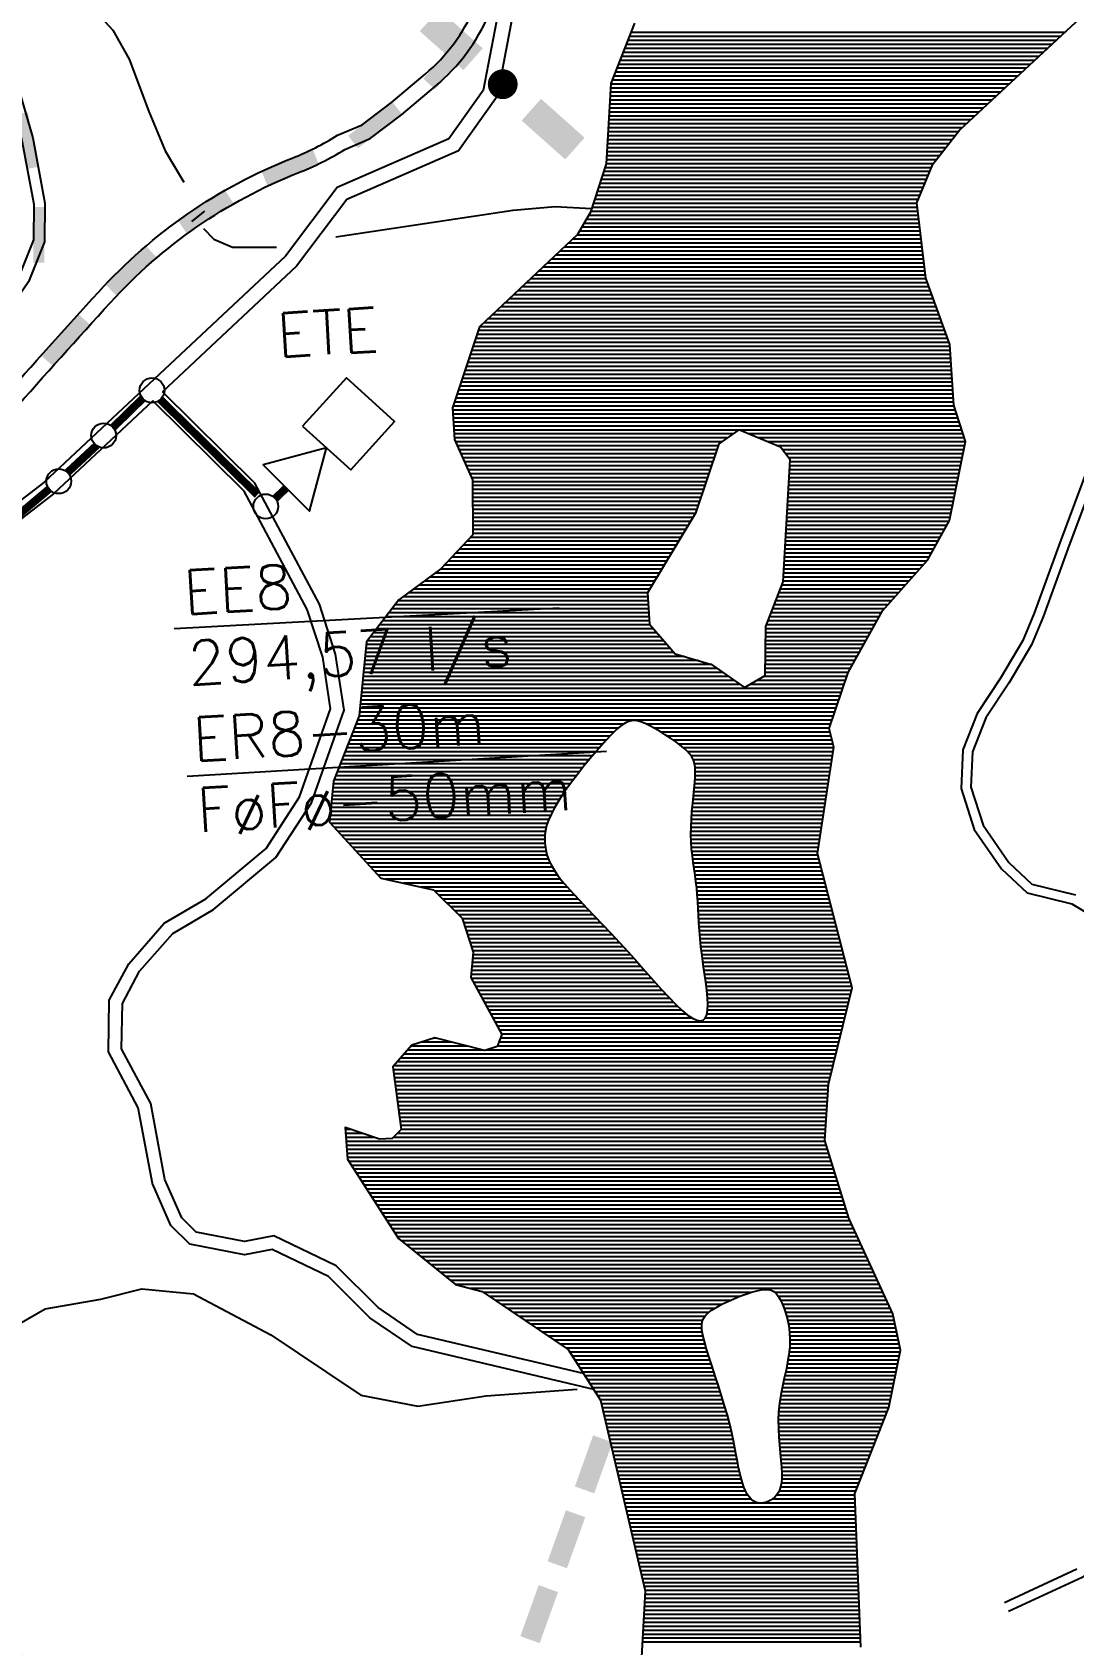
# Model space of a CAD drawing. Extents: x 682046 to 690153, y 7551609 to 7556947.
# Drawn here: x 687731 to 688386, y 7553336 to 7554350 of the extents above; entities that cross this region are included whole.
import ezdxf

# ---------------------------------------------------------------- set-up
doc = ezdxf.new("R2010")
doc.units = 0
doc.header["$LTSCALE"] = 80
doc.header["$MEASUREMENT"] = 0
for name, color, linetype in [('ESTACAO', 5, 'CONTINUOUS'), ('HATCH', 150, 'CONTINUOUS'), ('L-FERREA', 6, 'CONTINUOUS'), ('LIMITE-BACIA', 3, 'CONTINUOUS'), ('LIMITE-PROJETO', 1, 'CONTINUOUS'), ('RIO', 4, 'CONTINUOUS'), ('RUA', 7, 'CONTINUOUS'), ('TEXTO', 5, 'CONTINUOUS'), ('TEXTO2', 5, 'CONTINUOUS')]:
    doc.layers.add(name, color=color, linetype=linetype)
doc.styles.get("Standard").update_dxf_attribs({"font": 'ROMANSBR.SHX'})

# ---------------------------------------------------------------- blocks, each defined once
blk = doc.blocks.new('*X11')
at = {"layer": 'HATCH', "color": 0}
for p, q in [((688380.515783, 7554350), (688107.763579, 7554350)), ((688369.763196, 7554340), (688103.850281, 7554340)), ((688372.451343, 7554342.5), (688104.828606, 7554342.5)), ((688375.139489, 7554345), (688105.80693, 7554345)), ((688377.827636, 7554347.5), (688106.785255, 7554347.5)), ((688359.01061, 7554330), (688099.936983, 7554330)), ((688361.698757, 7554332.5), (688100.915308, 7554332.5)), ((688364.386903, 7554335), (688101.893632, 7554335)), ((688367.07505, 7554337.5), (688102.871957, 7554337.5)), ((688348.258024, 7554320), (688096.023686, 7554320)), ((688350.94617, 7554322.5), (688097.00201, 7554322.5)), ((688353.634317, 7554325), (688097.980334, 7554325)), ((688356.322464, 7554327.5), (688098.958659, 7554327.5)), ((688337.505438, 7554310), (688094.73819, 7554310)), ((688340.193584, 7554312.5), (688094.882154, 7554312.5)), ((688342.881731, 7554315), (688095.026119, 7554315)), ((688345.569877, 7554317.5), (688095.170083, 7554317.5)), ((688326.752851, 7554300), (688094.162333, 7554300)), ((688329.440998, 7554302.5), (688094.306297, 7554302.5)), ((688332.129144, 7554305), (688094.450261, 7554305)), ((688334.817291, 7554307.5), (688094.594226, 7554307.5)), ((688316.000265, 7554290), (688093.586475, 7554290)), ((688318.688412, 7554292.5), (688093.73044, 7554292.5)), ((688321.376558, 7554295), (688093.874404, 7554295)), ((688324.064705, 7554297.5), (688094.018368, 7554297.5)), ((688307.81973, 7554280), (688093.010618, 7554280)), ((688309.759229, 7554282.5), (688093.154582, 7554282.5)), ((688311.698729, 7554285), (688093.298547, 7554285)), ((688313.638228, 7554287.5), (688093.442511, 7554287.5)), ((688300.061732, 7554270), (688092.434761, 7554270)), ((688302.001231, 7554272.5), (688092.578725, 7554272.5)), ((688303.940731, 7554275), (688092.72269, 7554275)), ((688305.88023, 7554277.5), (688092.866654, 7554277.5)), ((688294.85496, 7554260), (688089.898718, 7554260)), ((688295.902569, 7554262.5), (688090.709675, 7554262.5)), ((688296.950178, 7554265), (688091.520632, 7554265)), ((688298.122232, 7554267.5), (688092.290797, 7554267.5)), ((688290.664523, 7554250), (688086.654889, 7554250)), ((688291.712132, 7554252.5), (688087.465847, 7554252.5)), ((688292.759741, 7554255), (688088.276804, 7554255)), ((688293.80735, 7554257.5), (688089.087761, 7554257.5)), ((688287.992155, 7554240), (688083.411061, 7554240)), ((688287.684792, 7554242.5), (688084.222018, 7554242.5)), ((688288.569304, 7554245), (688085.032975, 7554245)), ((688289.616913, 7554247.5), (688085.843932, 7554247.5)), ((688289.221607, 7554230), (688078.422611, 7554230)), ((688288.914244, 7554232.5), (688079.857902, 7554232.5)), ((688288.606881, 7554235), (688081.293192, 7554235)), ((688288.299518, 7554237.5), (688082.600104, 7554237.5)), ((688290.451059, 7554220), (688071.267382, 7554220)), ((688290.143696, 7554222.5), (688073.930167, 7554222.5)), ((688289.836333, 7554225), (688075.552031, 7554225)), ((688289.52897, 7554227.5), (688076.987321, 7554227.5)), ((688291.680511, 7554210), (688060.616242, 7554210)), ((688291.373148, 7554212.5), (688063.279027, 7554212.5)), ((688291.065785, 7554215), (688065.941812, 7554215)), ((688290.758422, 7554217.5), (688068.604597, 7554217.5)), ((688293.217326, 7554197.5), (688047.302316, 7554197.5)), ((688292.909963, 7554200), (688049.965101, 7554200)), ((688292.6026, 7554202.5), (688052.627886, 7554202.5)), ((688292.295237, 7554205), (688055.290672, 7554205)), ((688291.987874, 7554207.5), (688057.953457, 7554207.5)), ((688296.330516, 7554187.5), (688036.651176, 7554187.5)), ((688295.431711, 7554190), (688039.313961, 7554190)), ((688294.532905, 7554192.5), (688041.976746, 7554192.5)), ((688293.6341, 7554195), (688044.639531, 7554195)), ((688299.925737, 7554177.5), (688026.000035, 7554177.5)), ((688299.026932, 7554180), (688028.66282, 7554180)), ((688298.128126, 7554182.5), (688031.325606, 7554182.5)), ((688297.229321, 7554185), (688033.988391, 7554185)), ((688303.520958, 7554167.5), (688015.348895, 7554167.5)), ((688302.622153, 7554170), (688018.01168, 7554170)), ((688301.723348, 7554172.5), (688020.674465, 7554172.5)), ((688300.824542, 7554175), (688023.33725, 7554175)), ((688307.116179, 7554157.5), (688010.142861, 7554157.5)), ((688306.217374, 7554160), (688010.975459, 7554160)), ((688305.318569, 7554162.5), (688011.808058, 7554162.5)), ((688304.419763, 7554165), (688012.68611, 7554165)), ((688308.877508, 7554147.5), (688006.812468, 7554147.5)), ((688308.710177, 7554150), (688007.645066, 7554150)), ((688308.542846, 7554152.5), (688008.477665, 7554152.5)), ((688308.014984, 7554155), (688009.310263, 7554155)), ((688309.546833, 7554137.5), (688003.482075, 7554137.5)), ((688309.379502, 7554140), (688004.314673, 7554140)), ((688309.212171, 7554142.5), (688005.147271, 7554142.5)), ((688309.04484, 7554145), (688005.97987, 7554145)), ((688310.216158, 7554127.5), (688000.151681, 7554127.5)), ((688310.048827, 7554130), (688000.98428, 7554130)), ((688309.881496, 7554132.5), (688001.816878, 7554132.5)), ((688309.714164, 7554135), (688002.649476, 7554135)), ((688310.885483, 7554117.5), (687996.821288, 7554117.5)), ((688310.718152, 7554120), (687997.653887, 7554120)), ((688310.55082, 7554122.5), (687998.486485, 7554122.5)), ((688310.383489, 7554125), (687999.319083, 7554125)), ((688312.026165, 7554112.5), (687995.719191, 7554112.5)), ((688312.83198, 7554110), (687995.886522, 7554110)), ((688311.22035, 7554115), (687995.98869, 7554115)), ((688313.637795, 7554107.5), (687996.053854, 7554107.5)), ((688314.44361, 7554105), (687996.221185, 7554105)), ((688315.249425, 7554102.5), (687996.388516, 7554102.5)), ((688175.654496, 7554100), (687996.555847, 7554100)), ((688172.056529, 7554097.5), (687996.723178, 7554097.5)), ((688316.05524, 7554100), (688176.145377, 7554100)), ((688316.861055, 7554097.5), (688182.111342, 7554097.5)), ((688168.458561, 7554095), (687996.89051, 7554095)), ((688164.860594, 7554092.5), (687997.610352, 7554092.5)), ((688162.671198, 7554090), (687998.713627, 7554090)), ((688161.832239, 7554087.5), (687999.816902, 7554087.5)), ((688317.66687, 7554095), (688188.077307, 7554095)), ((688318.350325, 7554092.5), (688194.043272, 7554092.5)), ((688317.845061, 7554090), (688200.009237, 7554090)), ((688317.339797, 7554087.5), (688203.205542, 7554087.5)), ((688160.993281, 7554085), (688000.920176, 7554085)), ((688160.154322, 7554082.5), (688002.023451, 7554082.5)), ((688159.315364, 7554080), (688003.126726, 7554080)), ((688158.476405, 7554077.5), (688004.230001, 7554077.5)), ((688316.834533, 7554085), (688205.125198, 7554085)), ((688316.32927, 7554082.5), (688207.044854, 7554082.5)), ((688315.318742, 7554077.5), (688207.844651, 7554077.5)), ((688315.824006, 7554080), (688207.988615, 7554080)), ((688157.637447, 7554075), (688005.333276, 7554075)), ((688156.798488, 7554072.5), (688006.43655, 7554072.5)), ((688155.95953, 7554070), (688007.539825, 7554070)), ((688155.120571, 7554067.5), (688008.182601, 7554067.5)), ((688313.297687, 7554067.5), (688207.268794, 7554067.5)), ((688313.802951, 7554070), (688207.412758, 7554070)), ((688314.308215, 7554072.5), (688207.556722, 7554072.5)), ((688314.813478, 7554075), (688207.700687, 7554075)), ((688154.281613, 7554065), (688008.210938, 7554065)), ((688153.442654, 7554062.5), (688008.239275, 7554062.5)), ((688152.603696, 7554060), (688008.267612, 7554060)), ((688151.764737, 7554057.5), (688008.295949, 7554057.5)), ((688311.276632, 7554057.5), (688206.692937, 7554057.5)), ((688311.781896, 7554060), (688206.836901, 7554060)), ((688312.28716, 7554062.5), (688206.980865, 7554062.5)), ((688312.792424, 7554065), (688207.12483, 7554065)), ((688150.925779, 7554055), (688008.324286, 7554055)), ((688150.08682, 7554052.5), (688008.352623, 7554052.5)), ((688149.247862, 7554050), (688008.38096, 7554050)), ((688148.356509, 7554047.5), (688008.409297, 7554047.5)), ((688309.255577, 7554047.5), (688206.117079, 7554047.5)), ((688309.760841, 7554050), (688206.261044, 7554050)), ((688310.266105, 7554052.5), (688206.405008, 7554052.5)), ((688310.771369, 7554055), (688206.548972, 7554055)), ((688146.848947, 7554045), (688008.437634, 7554045)), ((688145.341386, 7554042.5), (688008.465971, 7554042.5)), ((688143.833825, 7554040), (688008.494308, 7554040)), ((688142.326263, 7554037.5), (688008.522645, 7554037.5)), ((688305.247194, 7554037.5), (688205.541222, 7554037.5)), ((688306.64672, 7554040), (688205.685186, 7554040)), ((688308.046246, 7554042.5), (688205.829151, 7554042.5)), ((688308.750314, 7554045), (688205.973115, 7554045)), ((688134.788457, 7554025), (688000.057215, 7554025)), ((688136.296018, 7554027.5), (688002.426425, 7554027.5)), ((688137.80358, 7554030), (688004.795635, 7554030)), ((688139.311141, 7554032.5), (688007.164846, 7554032.5)), ((688140.818702, 7554035), (688008.550982, 7554035)), ((688298.249565, 7554025), (688204.821401, 7554025)), ((688299.649091, 7554027.5), (688204.965365, 7554027.5)), ((688301.048617, 7554030), (688205.109329, 7554030)), ((688302.448143, 7554032.5), (688205.253293, 7554032.5)), ((688303.847668, 7554035), (688205.397258, 7554035)), ((688128.758212, 7554015), (687990.580374, 7554015)), ((688130.265773, 7554017.5), (687992.949584, 7554017.5)), ((688131.773335, 7554020), (687995.318794, 7554020)), ((688133.280896, 7554022.5), (687997.688005, 7554022.5)), ((688291.60893, 7554015), (688204.245543, 7554015)), ((688293.828047, 7554017.5), (688204.389508, 7554017.5)), ((688295.450514, 7554020), (688204.533472, 7554020)), ((688296.85004, 7554022.5), (688204.677436, 7554022.5)), ((688122.727967, 7554005), (687977.961002, 7554005)), ((688124.235528, 7554007.5), (687981.364287, 7554007.5)), ((688125.74309, 7554010), (687984.767571, 7554010)), ((688127.250651, 7554012.5), (687988.170855, 7554012.5)), ((688282.73246, 7554005), (688203.669686, 7554005)), ((688284.951577, 7554007.5), (688203.81365, 7554007.5)), ((688287.170695, 7554010), (688203.957615, 7554010)), ((688289.389812, 7554012.5), (688204.101579, 7554012.5)), ((688118.431385, 7553995), (687964.347866, 7553995)), ((688118.264054, 7553997.5), (687967.75115, 7553997.5)), ((688119.712844, 7554000), (687971.154434, 7554000)), ((688121.220406, 7554002.5), (687974.557718, 7554002.5)), ((688273.85599, 7553995), (688199.978241, 7553995)), ((688276.075108, 7553997.5), (688200.947308, 7553997.5)), ((688278.294225, 7554000), (688201.916374, 7554000)), ((688280.513343, 7554002.5), (688202.885441, 7554002.5)), ((688119.10071, 7553985), (687955.625431, 7553985)), ((688118.933379, 7553987.5), (687957.533832, 7553987.5)), ((688118.766048, 7553990), (687959.442234, 7553990)), ((688118.598716, 7553992.5), (687961.350635, 7553992.5)), ((688265.392148, 7553985), (688196.101975, 7553985)), ((688267.198638, 7553987.5), (688197.071042, 7553987.5)), ((688269.417755, 7553990), (688198.040108, 7553990)), ((688271.636873, 7553992.5), (688199.009175, 7553992.5)), ((688122.050198, 7553975), (687947.991825, 7553975)), ((688119.899924, 7553977.5), (687949.900226, 7553977.5)), ((688119.435372, 7553980), (687951.808628, 7553980)), ((688119.268041, 7553982.5), (687953.717029, 7553982.5)), ((688259.804566, 7553975), (688192.753876, 7553975)), ((688261.201462, 7553977.5), (688193.194775, 7553977.5)), ((688262.598357, 7553980), (688194.163842, 7553980)), ((688263.995252, 7553982.5), (688195.132909, 7553982.5)), ((688130.651292, 7553965), (687941.481764, 7553965)), ((688128.501018, 7553967.5), (687942.26662, 7553967.5)), ((688126.350745, 7553970), (687944.175022, 7553970)), ((688124.200471, 7553972.5), (687946.083423, 7553972.5)), ((688254.216985, 7553965), (688192.590777, 7553965)), ((688255.61388, 7553967.5), (688192.631552, 7553967.5)), ((688257.010776, 7553970), (688192.672327, 7553970)), ((688258.407671, 7553972.5), (688192.713101, 7553972.5)), ((688150.148566, 7553955), (687940.495425, 7553955)), ((688141.517578, 7553957.5), (687940.74201, 7553957.5)), ((688134.951839, 7553960), (687940.988595, 7553960)), ((688132.801566, 7553962.5), (687941.235179, 7553962.5)), ((688248.629404, 7553955), (688192.427678, 7553955)), ((688250.026299, 7553957.5), (688192.468453, 7553957.5)), ((688251.423194, 7553960), (688192.509228, 7553960)), ((688252.82009, 7553962.5), (688192.550002, 7553962.5)), ((688169.465469, 7553945), (687939.509086, 7553945)), ((688165.872532, 7553947.5), (687939.755671, 7553947.5)), ((688162.279596, 7553950), (687940.002256, 7553950)), ((688158.68666, 7553952.5), (687940.248841, 7553952.5)), ((688243.613277, 7553945), (688191.20922, 7553945)), ((688244.452236, 7553947.5), (688192.305354, 7553947.5)), ((688245.835613, 7553950), (688192.346129, 7553950)), ((688247.232508, 7553952.5), (688192.386904, 7553952.5)), ((688240.257443, 7553935), (687938.522748, 7553935)), ((688241.096402, 7553937.5), (687938.769332, 7553937.5)), ((688176.651341, 7553940), (687939.015917, 7553940)), ((688173.058405, 7553942.5), (687939.262502, 7553942.5)), ((688241.93536, 7553940), (688182.684979, 7553940)), ((688242.774319, 7553942.5), (688186.9471, 7553942.5)), ((688236.901609, 7553925), (687937.536409, 7553925)), ((688237.740568, 7553927.5), (687937.782993, 7553927.5)), ((688238.579526, 7553930), (687938.029578, 7553930)), ((688239.418485, 7553932.5), (687938.276163, 7553932.5)), ((688103.346487, 7553915), (687934.983741, 7553915)), ((688234.384734, 7553917.5), (687935.969371, 7553917.5)), ((688235.223692, 7553920), (687936.955001, 7553920)), ((688236.062651, 7553922.5), (687937.289824, 7553922.5)), ((688233.545775, 7553915), (688117.55667, 7553915)), ((688092.379263, 7553905), (687931.041221, 7553905)), ((688094.776366, 7553907.5), (687932.026851, 7553907.5)), ((688097.291991, 7553910), (687933.012481, 7553910)), ((688100.024934, 7553912.5), (687933.998111, 7553912.5)), ((688232.706817, 7553912.5), (688122.445121, 7553912.5)), ((688233.213835, 7553910), (688126.773821, 7553910)), ((688233.804421, 7553907.5), (688130.759801, 7553907.5)), ((688234.395007, 7553905), (688134.480154, 7553905)), ((688083.581376, 7553895), (687927.098701, 7553895)), ((688085.722395, 7553897.5), (687928.084331, 7553897.5)), ((688087.86393, 7553900), (687929.069961, 7553900)), ((688090.113408, 7553902.5), (687930.055591, 7553902.5)), ((688234.985594, 7553902.5), (688137.937556, 7553902.5)), ((688235.375171, 7553900), (688141.098125, 7553900)), ((688234.992636, 7553897.5), (688143.779267, 7553897.5)), ((688234.610101, 7553895), (688145.823441, 7553895)), ((688075.5108, 7553885), (687923.15618, 7553885)), ((688077.476391, 7553887.5), (687924.141811, 7553887.5)), ((688079.47113, 7553890), (687925.127441, 7553890)), ((688081.521417, 7553892.5), (687926.113071, 7553892.5)), ((688234.227567, 7553892.5), (688147.185498, 7553892.5)), ((688233.845032, 7553890), (688147.896488, 7553890)), ((688233.462498, 7553887.5), (688148.225219, 7553887.5)), ((688233.079963, 7553885), (688148.320547, 7553885)), ((688068.045334, 7553875), (687920.419824, 7553875)), ((688069.8255, 7553877.5), (687920.666408, 7553877.5)), ((688071.697737, 7553880), (687921.18492, 7553880)), ((688073.576149, 7553882.5), (687922.17055, 7553882.5)), ((688231.549825, 7553875), (688147.700805, 7553875)), ((688231.932359, 7553877.5), (688147.92255, 7553877.5)), ((688232.314894, 7553880), (688148.10854, 7553880)), ((688232.697428, 7553882.5), (688148.256918, 7553882.5)), ((688061.394973, 7553865), (687919.433485, 7553865)), ((688062.928899, 7553867.5), (687919.68007, 7553867.5)), ((688064.588083, 7553870), (687919.926654, 7553870)), ((688066.265167, 7553872.5), (687920.173239, 7553872.5)), ((688230.019686, 7553865), (688146.732439, 7553865)), ((688230.402221, 7553867.5), (688146.975453, 7553867.5)), ((688230.784756, 7553870), (688147.21896, 7553870)), ((688231.16729, 7553872.5), (688147.46333, 7553872.5)), ((688056.225737, 7553855), (687918.447146, 7553855)), ((688057.322141, 7553857.5), (687918.693731, 7553857.5)), ((688058.570619, 7553860), (687918.940315, 7553860)), ((688059.89339, 7553862.5), (687919.1869, 7553862.5)), ((688228.489548, 7553855), (688145.931027, 7553855)), ((688228.872083, 7553857.5), (688146.107853, 7553857.5)), ((688229.254617, 7553860), (688146.290174, 7553860)), ((688229.637152, 7553862.5), (688146.509946, 7553862.5)), ((688055.326326, 7553852.5), (687919.106814, 7553852.5)), ((688054.594998, 7553850), (687921.396763, 7553850)), ((688054.065457, 7553847.5), (687923.686712, 7553847.5)), ((688053.760249, 7553845), (687925.97666, 7553845)), ((688053.680051, 7553842.5), (687928.266609, 7553842.5)), ((688226.95941, 7553845), (688145.650068, 7553845)), ((688227.341944, 7553847.5), (688145.66321, 7553847.5)), ((688227.724479, 7553850), (688145.698912, 7553850)), ((688226.576875, 7553842.5), (688145.723409, 7553842.5)), ((688228.107014, 7553852.5), (688145.809655, 7553852.5)), ((688053.797457, 7553840), (687930.556558, 7553840)), ((688054.078537, 7553837.5), (687932.846507, 7553837.5)), ((688054.547636, 7553835), (687935.136456, 7553835)), ((688055.230146, 7553832.5), (687937.426404, 7553832.5)), ((688226.194341, 7553840), (688145.83448, 7553840)), ((688225.811806, 7553837.5), (688146.010504, 7553837.5)), ((688225.429271, 7553835), (688146.237136, 7553835)), ((688225.540905, 7553832.5), (688146.49748, 7553832.5)), ((688056.139038, 7553830), (687939.716353, 7553830)), ((688057.272052, 7553827.5), (687942.006302, 7553827.5)), ((688058.614548, 7553825), (687944.296251, 7553825)), ((688060.143907, 7553822.5), (687946.586199, 7553822.5)), ((688226.188107, 7553830), (688146.812963, 7553830)), ((688226.83531, 7553827.5), (688147.143325, 7553827.5)), ((688227.482513, 7553825), (688147.501599, 7553825)), ((688228.129716, 7553822.5), (688147.864492, 7553822.5)), ((688061.834048, 7553820), (687948.876148, 7553820)), ((688063.741462, 7553817.5), (687953.559751, 7553817.5)), ((688065.765929, 7553815), (687964.78062, 7553815)), ((688067.876164, 7553812.5), (687976.00149, 7553812.5)), ((688228.776918, 7553820), (688148.230597, 7553820)), ((688229.424121, 7553817.5), (688148.575951, 7553817.5)), ((688230.071324, 7553815), (688148.90306, 7553815)), ((688230.718526, 7553812.5), (688149.197623, 7553812.5)), ((688070.122854, 7553810), (687984.566438, 7553810)), ((688072.404879, 7553807.5), (687987.107153, 7553807.5)), ((688074.745274, 7553805), (687989.647867, 7553805)), ((688077.117733, 7553802.5), (687992.188582, 7553802.5)), ((688231.365729, 7553810), (688149.442558, 7553810)), ((688232.012932, 7553807.5), (688149.664779, 7553807.5)), ((688232.660134, 7553805), (688149.836, 7553805)), ((688233.307337, 7553802.5), (688149.995378, 7553802.5)), ((688079.511994, 7553800), (687994.729296, 7553800)), ((688081.920941, 7553797.5), (687997.270011, 7553797.5)), ((688084.336097, 7553795), (687999.810726, 7553795)), ((688086.746382, 7553792.5), (688001.99987, 7553792.5)), ((688233.95454, 7553800), (688150.134432, 7553800)), ((688234.601742, 7553797.5), (688150.266455, 7553797.5)), ((688235.248945, 7553795), (688150.394343, 7553795)), ((688235.896148, 7553792.5), (688150.529075, 7553792.5)), ((688089.154608, 7553790), (688002.805685, 7553790)), ((688091.544361, 7553787.5), (688003.6115, 7553787.5)), ((688093.921746, 7553785), (688004.417315, 7553785)), ((688096.278745, 7553782.5), (688005.22313, 7553782.5)), ((688236.54335, 7553790), (688150.665136, 7553790)), ((688237.190553, 7553787.5), (688150.826248, 7553787.5)), ((688237.837756, 7553785), (688150.990062, 7553785)), ((688238.484959, 7553782.5), (688151.192259, 7553782.5)), ((688098.604393, 7553780), (688006.028945, 7553780)), ((688100.924359, 7553777.5), (688006.83476, 7553777.5)), ((688103.187784, 7553775), (688007.640575, 7553775)), ((688105.451208, 7553772.5), (688008.44639, 7553772.5)), ((688239.132161, 7553780), (688151.397009, 7553780)), ((688239.779364, 7553777.5), (688151.6527, 7553777.5)), ((688240.426567, 7553775), (688151.908391, 7553775)), ((688241.073769, 7553772.5), (688152.218698, 7553772.5)), ((688114.32899, 7553762.5), (688007.890575, 7553762.5)), ((688112.124115, 7553765), (688008.137159, 7553765)), ((688109.907031, 7553767.5), (688008.383744, 7553767.5)), ((688107.68532, 7553770), (688008.630329, 7553770)), ((688241.720972, 7553770), (688152.531856, 7553770)), ((688242.368175, 7553767.5), (688152.872509, 7553767.5)), ((688243.015377, 7553765), (688153.221638, 7553765)), ((688243.66258, 7553762.5), (688153.576877, 7553762.5)), ((688118.74509, 7553757.5), (688007.397405, 7553757.5)), ((688120.957323, 7553755), (688007.61657, 7553755)), ((688116.533865, 7553760), (688007.64399, 7553760)), ((688123.187544, 7553752.5), (688008.964396, 7553752.5)), ((688244.309783, 7553760), (688153.937517, 7553760)), ((688244.956985, 7553757.5), (688154.294465, 7553757.5)), ((688245.604188, 7553755), (688154.642843, 7553755)), ((688246.251391, 7553752.5), (688154.986314, 7553752.5)), ((688125.434214, 7553750), (688010.312223, 7553750)), ((688127.702268, 7553747.5), (688011.66005, 7553747.5)), ((688130.018322, 7553745), (688013.007876, 7553745)), ((688132.367846, 7553742.5), (688014.355703, 7553742.5)), ((688246.898594, 7553750), (688155.29585, 7553750)), ((688246.728004, 7553747.5), (688155.601177, 7553747.5)), ((688246.108602, 7553745), (688155.837739, 7553745)), ((688245.489199, 7553742.5), (688156.056264, 7553742.5)), ((688134.80525, 7553740), (688015.70353, 7553740)), ((688137.344163, 7553737.5), (688017.051356, 7553737.5)), ((688139.992849, 7553735), (688018.399183, 7553735)), ((688143.016685, 7553732.5), (688019.74701, 7553732.5)), ((688243.011591, 7553732.5), (688155.633041, 7553732.5)), ((688243.630993, 7553735), (688156.09545, 7553735)), ((688244.869797, 7553740), (688156.169672, 7553740)), ((688244.250395, 7553737.5), (688156.190659, 7553737.5)), ((688146.630299, 7553730), (688021.094837, 7553730)), ((688241.772786, 7553727.5), (688022.442663, 7553727.5)), ((688241.153384, 7553725), (688023.79049, 7553725)), ((688240.533982, 7553722.5), (688025.138317, 7553722.5)), ((688242.392188, 7553730), (688154.533233, 7553730)), ((688005.30488, 7553712.5), (687969.571207, 7553712.5)), ((687995.372629, 7553715), (687976.008044, 7553715)), ((687985.440379, 7553717.5), (687983.764167, 7553717.5)), ((688238.056373, 7553712.5), (688023.905924, 7553712.5)), ((688238.675775, 7553715), (688024.846345, 7553715)), ((688239.295177, 7553717.5), (688025.786766, 7553717.5)), ((688239.91458, 7553720), (688026.486143, 7553720)), ((688235.578764, 7553702.5), (687960.825878, 7553702.5)), ((688236.198167, 7553705), (687963.01221, 7553705)), ((688236.817569, 7553707.5), (687965.198542, 7553707.5)), ((688015.23713, 7553710), (687967.384874, 7553710)), ((688237.436971, 7553710), (688016.72602, 7553710)), ((688234.33996, 7553697.5), (687958.360992, 7553697.5)), ((688234.959362, 7553700), (687958.639546, 7553700)), ((688233.720558, 7553695), (687958.690625, 7553695)), ((688233.101156, 7553692.5), (687959.020258, 7553692.5)), ((688232.481753, 7553690), (687959.349891, 7553690)), ((688232.064111, 7553687.5), (687959.679525, 7553687.5)), ((688231.899578, 7553685), (687960.009158, 7553685)), ((688231.735044, 7553682.5), (687960.338791, 7553682.5)), ((688231.57051, 7553680), (687960.668424, 7553680)), ((688231.405976, 7553677.5), (687960.998057, 7553677.5)), ((688231.241443, 7553675), (687961.32769, 7553675)), ((688231.076909, 7553672.5), (687961.657324, 7553672.5)), ((688230.912375, 7553670), (687961.986957, 7553670)), ((687931.94987, 7553660), (687928.319651, 7553660)), ((688230.747841, 7553667.5), (687962.31659, 7553667.5)), ((688230.583307, 7553665), (687962.646223, 7553665)), ((688230.418774, 7553662.5), (687962.975856, 7553662.5)), ((688230.25424, 7553660), (687963.245069, 7553660)), ((687939.254992, 7553657.5), (687928.486982, 7553657.5)), ((687946.560114, 7553655), (687928.654313, 7553655)), ((688230.014504, 7553652.5), (687928.821644, 7553652.5)), ((688230.787244, 7553650), (687928.988976, 7553650)), ((688229.925172, 7553655), (687958.325193, 7553655)), ((688230.089706, 7553657.5), (687960.785131, 7553657.5)), ((688231.559984, 7553647.5), (687929.156307, 7553647.5)), ((688232.332723, 7553645), (687929.323638, 7553645)), ((688233.105463, 7553642.5), (687929.490969, 7553642.5)), ((688233.878202, 7553640), (687930.409247, 7553640)), ((688234.650942, 7553637.5), (687932.025569, 7553637.5)), ((688235.423682, 7553635), (687933.641892, 7553635)), ((688236.196421, 7553632.5), (687935.258215, 7553632.5)), ((688236.969161, 7553630), (687936.874537, 7553630)), ((688237.7419, 7553627.5), (687938.49086, 7553627.5)), ((688238.51464, 7553625), (687940.107182, 7553625)), ((688239.28738, 7553622.5), (687941.723505, 7553622.5)), ((688240.060119, 7553620), (687943.339828, 7553620)), ((688240.832859, 7553617.5), (687944.95615, 7553617.5)), ((688241.605598, 7553615), (687946.572473, 7553615)), ((688242.378338, 7553612.5), (687948.188795, 7553612.5)), ((688243.151078, 7553610), (687949.805118, 7553610)), ((688243.923817, 7553607.5), (687951.42144, 7553607.5)), ((688244.696557, 7553605), (687953.037763, 7553605)), ((688245.746815, 7553602.5), (687954.654086, 7553602.5)), ((688246.901184, 7553600), (687956.270408, 7553600)), ((688248.055552, 7553597.5), (687957.886731, 7553597.5)), ((688249.209921, 7553595), (687959.503053, 7553595)), ((688250.36429, 7553592.5), (687961.119376, 7553592.5)), ((688251.518659, 7553590), (687963.585577, 7553590)), ((688252.673028, 7553587.5), (687966.667354, 7553587.5)), ((688253.827396, 7553585), (687969.74913, 7553585)), ((688254.981765, 7553582.5), (687972.830907, 7553582.5)), ((688256.136134, 7553580), (687975.912684, 7553580)), ((688257.290503, 7553577.5), (687978.994461, 7553577.5)), ((688258.444871, 7553575), (687982.076238, 7553575)), ((688259.59924, 7553572.5), (687985.158015, 7553572.5)), ((688260.753609, 7553570), (687988.239792, 7553570)), ((688261.907978, 7553567.5), (687991.321569, 7553567.5)), ((688263.062346, 7553565), (687994.403345, 7553565)), ((688264.216715, 7553562.5), (687997.485122, 7553562.5)), ((688265.371084, 7553560), (688006.993478, 7553560)), ((688183.000684, 7553557.5), (688015.210619, 7553557.5)), ((688176.00239, 7553555), (688018.910645, 7553555)), ((688170.127237, 7553552.5), (688022.610672, 7553552.5)), ((688164.935259, 7553550), (688026.310699, 7553550)), ((688266.525453, 7553557.5), (688198.47871, 7553557.5)), ((688267.679822, 7553555), (688200.659765, 7553555)), ((688268.83419, 7553552.5), (688202.103803, 7553552.5)), ((688269.988559, 7553550), (688203.289788, 7553550)), ((688160.51036, 7553547.5), (688030.010725, 7553547.5)), ((688156.859125, 7553545), (688033.710752, 7553545)), ((688154.437539, 7553542.5), (688037.410778, 7553542.5)), ((688153.105209, 7553540), (688041.110805, 7553540)), ((688271.142928, 7553547.5), (688204.303797, 7553547.5)), ((688272.297297, 7553545), (688205.134568, 7553545)), ((688273.043299, 7553542.5), (688205.844896, 7553542.5)), ((688273.572836, 7553540), (688206.462292, 7553540)), ((688152.570808, 7553537.5), (688044.810831, 7553537.5)), ((688152.554098, 7553535), (688048.510858, 7553535)), ((688152.839366, 7553532.5), (688052.210885, 7553532.5)), ((688153.295383, 7553530), (688055.910911, 7553530)), ((688274.102373, 7553537.5), (688206.944823, 7553537.5)), ((688274.631911, 7553535), (688207.316569, 7553535)), ((688275.161448, 7553532.5), (688207.624208, 7553532.5)), ((688275.690986, 7553530), (688207.760141, 7553530)), ((688153.895188, 7553527.5), (688059.610938, 7553527.5)), ((688154.566076, 7553525), (688063.310964, 7553525)), ((688155.276132, 7553522.5), (688067.010991, 7553522.5)), ((688156.034941, 7553520), (688069.386222, 7553520)), ((688277.277514, 7553520), (688207.400881, 7553520)), ((688277.279598, 7553522.5), (688207.659005, 7553522.5)), ((688276.75006, 7553525), (688207.787717, 7553525)), ((688276.220523, 7553527.5), (688207.853236, 7553527.5)), ((688156.807556, 7553517.5), (688071.002545, 7553517.5)), ((688157.603158, 7553515), (688072.618868, 7553515)), ((688158.409694, 7553512.5), (688074.23519, 7553512.5)), ((688159.221754, 7553510), (688075.851513, 7553510)), ((688275.207547, 7553510), (688205.729984, 7553510)), ((688275.725038, 7553512.5), (688206.227197, 7553512.5)), ((688276.24253, 7553515), (688206.675757, 7553515)), ((688276.760022, 7553517.5), (688207.080297, 7553517.5)), ((688160.042334, 7553507.5), (688077.467835, 7553507.5)), ((688160.862914, 7553505), (688079.084158, 7553505)), ((688161.681698, 7553502.5), (688080.70048, 7553502.5)), ((688162.500446, 7553500), (688082.316803, 7553500)), ((688273.137579, 7553500), (688203.595383, 7553500)), ((688273.655071, 7553502.5), (688204.132674, 7553502.5)), ((688274.172563, 7553505), (688204.671703, 7553505)), ((688274.690055, 7553507.5), (688205.212107, 7553507.5)), ((688163.31114, 7553497.5), (688083.933126, 7553497.5)), ((688164.113492, 7553495), (688085.549448, 7553495)), ((688164.915843, 7553492.5), (688087.165771, 7553492.5)), ((688165.687175, 7553490), (688088.782093, 7553490)), ((688166.457889, 7553487.5), (688089.42072, 7553487.5)), ((688270.55012, 7553487.5), (688201.337489, 7553487.5)), ((688271.067612, 7553490), (688201.718992, 7553490)), ((688271.585104, 7553492.5), (688202.119471, 7553492.5)), ((688272.102595, 7553495), (688202.585421, 7553495)), ((688272.620087, 7553497.5), (688203.07557, 7553497.5)), ((688167.20372, 7553485), (688090.005444, 7553485)), ((688167.924823, 7553482.5), (688090.590168, 7553482.5)), ((688168.638691, 7553480), (688091.174891, 7553480)), ((688169.292793, 7553477.5), (688091.759615, 7553477.5)), ((688267.042687, 7553477.5), (688200.579833, 7553477.5)), ((688268.034229, 7553480), (688200.689527, 7553480)), ((688269.025771, 7553482.5), (688200.799285, 7553482.5)), ((688270.017313, 7553485), (688201.068387, 7553485)), ((688169.946895, 7553475), (688092.344338, 7553475)), ((688170.546917, 7553472.5), (688092.929062, 7553472.5)), ((688171.136927, 7553470), (688093.513785, 7553470)), ((688171.688637, 7553467.5), (688094.098509, 7553467.5)), ((688266.051145, 7553475), (688200.58482, 7553475)), ((688265.059603, 7553472.5), (688200.611, 7553472.5)), ((688264.068061, 7553470), (688200.709332, 7553470)), ((688263.076519, 7553467.5), (688200.838483, 7553467.5)), ((688172.225058, 7553465), (688094.683233, 7553465)), ((688172.732413, 7553462.5), (688095.267956, 7553462.5)), ((688173.228289, 7553460), (688095.85268, 7553460)), ((688173.70353, 7553457.5), (688096.437403, 7553457.5)), ((688262.084977, 7553465), (688201.010688, 7553465)), ((688261.093435, 7553462.5), (688201.212053, 7553462.5)), ((688260.101893, 7553460), (688201.436434, 7553460)), ((688259.110351, 7553457.5), (688201.679112, 7553457.5)), ((688174.174594, 7553455), (688097.022127, 7553455)), ((688174.641737, 7553452.5), (688097.606851, 7553452.5)), ((688175.118549, 7553450), (688098.191574, 7553450)), ((688175.606153, 7553447.5), (688098.776298, 7553447.5)), ((688258.118809, 7553455), (688201.926397, 7553455)), ((688257.127267, 7553452.5), (688202.176627, 7553452.5)), ((688256.135725, 7553450), (688202.401078, 7553450)), ((688255.144183, 7553447.5), (688202.609794, 7553447.5)), ((688176.143054, 7553445), (688099.361021, 7553445)), ((688176.730134, 7553442.5), (688099.945745, 7553442.5)), ((688177.385379, 7553440), (688100.530468, 7553440)), ((688178.135975, 7553437.5), (688101.115192, 7553437.5)), ((688251.178015, 7553437.5), (688202.437858, 7553437.5)), ((688252.169557, 7553440), (688202.699868, 7553440)), ((688254.152641, 7553445), (688202.7401, 7553445)), ((688253.161099, 7553442.5), (688202.779319, 7553442.5)), ((688179.022601, 7553435), (688101.699916, 7553435)), ((688180.113275, 7553432.5), (688102.284639, 7553432.5)), ((688181.529832, 7553430), (688102.869363, 7553430)), ((688183.512689, 7553427.5), (688103.454086, 7553427.5)), ((688248.813214, 7553427.5), (688196.713753, 7553427.5)), ((688248.716651, 7553430), (688199.451334, 7553430)), ((688249.194931, 7553432.5), (688200.971806, 7553432.5)), ((688250.186473, 7553435), (688201.904624, 7553435)), ((688248.909776, 7553425), (688104.03881, 7553425)), ((688249.006339, 7553422.5), (688104.623534, 7553422.5)), ((688249.102902, 7553420), (688105.208257, 7553420)), ((688249.199465, 7553417.5), (688105.792981, 7553417.5)), ((688249.296028, 7553415), (688106.377704, 7553415)), ((688249.39259, 7553412.5), (688106.962428, 7553412.5)), ((688249.489153, 7553410), (688107.547151, 7553410)), ((688249.585716, 7553407.5), (688108.131875, 7553407.5)), ((688249.682279, 7553405), (688108.716599, 7553405)), ((688249.778842, 7553402.5), (688109.301322, 7553402.5)), ((688249.875404, 7553400), (688109.886046, 7553400)), ((688249.971967, 7553397.5), (688110.470769, 7553397.5)), ((688250.06853, 7553395), (688111.055493, 7553395)), ((688250.165093, 7553392.5), (688111.640217, 7553392.5)), ((688250.261656, 7553390), (688112.22494, 7553390)), ((688250.358218, 7553387.5), (688112.809664, 7553387.5)), ((688250.454781, 7553385), (688113.394387, 7553385)), ((688250.551344, 7553382.5), (688113.979111, 7553382.5)), ((688250.647907, 7553380), (688114.563835, 7553380)), ((688250.74447, 7553377.5), (688115.148558, 7553377.5)), ((688250.841032, 7553375), (688115.733282, 7553375)), ((688250.937595, 7553372.5), (688116.318005, 7553372.5)), ((688251.130721, 7553367.5), (688116.804845, 7553367.5)), ((688251.034158, 7553370), (688116.902729, 7553370)), ((688251.516972, 7553357.5), (688116.225599, 7553357.5)), ((688251.420409, 7553360), (688116.37041, 7553360)), ((688251.323847, 7553362.5), (688116.515222, 7553362.5)), ((688251.227284, 7553365), (688116.660034, 7553365)), ((688251.903223, 7553347.5), (688115.646352, 7553347.5)), ((688251.806661, 7553350), (688115.791164, 7553350)), ((688251.710098, 7553352.5), (688115.935975, 7553352.5)), ((688251.613535, 7553355), (688116.080787, 7553355)), ((688252.289475, 7553337.5), (688115.067105, 7553337.5)), ((688252.192912, 7553340), (688115.211917, 7553340)), ((688252.096349, 7553342.5), (688115.356729, 7553342.5)), ((688251.999786, 7553345), (688115.50154, 7553345))]:
    blk.add_line(p, q, dxfattribs=at)
blk = doc.blocks.new('C')
at = {"layer": 'LIMITE-BACIA'}
blk.add_solid([(-33.924369, -12.897837), (-34.049212, 12.897837), (34.174054, -12.568263), (34.049212, 13.227411)], dxfattribs=at)
blk = doc.blocks.new('G1')
at = {"layer": 'LIMITE-BACIA', "xscale": 0.5, "yscale": 0.5, "zscale": 0.5}
blk.add_blockref('C', (-0.062421, 0), dxfattribs=at)
blk = doc.blocks.new('R')
at = {"layer": 'LIMITE-PROJETO', "const_width": 18.7}
blk.add_lwpolyline([(-75.231719, 0.286312, 1), (-93.931208, 0.424584, 1)], format="xyb", close=True, dxfattribs=at)
at = {"layer": 'LIMITE-PROJETO'}
blk.add_solid([(36.916794, 17.721334), (36.646701, -18.805257), (-36.376609, 18.263295), (-36.646701, -18.263295)], dxfattribs=at)
blk = doc.blocks.new('R1')
at = {"layer": 'LIMITE-BACIA', "xscale": 0.5, "yscale": 0.5, "zscale": 0.5}
blk.add_blockref('R', (0, 0.270981), dxfattribs=at)
blk = doc.blocks.new('ER')
at = {"layer": 'L-FERREA'}
blk.add_solid([(-17.530155, 4.894154), (-17.49992, -5.105801), (17.469685, 4.999977), (17.49992, -4.999977)], dxfattribs=at)
blk = doc.blocks.new('ER2')
at = {"layer": 'L-FERREA'}
blk.add_solid([(-17.49992, 3.394176), (-17.49992, -3.605824), (17.49992, 3.5), (17.49992, -3.5)], dxfattribs=at)

msp = doc.modelspace()

# ---------------------------------------------------------------- linework, layer by layer
at = {"layer": 'ESTACAO'}
for points in [[(687901.337166, 7554102.499735), (687931.707874, 7554074.908326), (687959.299283, 7554105.279034), (687928.928575, 7554132.870443)], [(687916.500743, 7554088.776298), (687876.649335, 7554078.164645), (687905.765, 7554048.95814)]]:
    msp.add_lwpolyline(points, close=True, dxfattribs=at)
at = {"layer": 'ESTACAO', "const_width": 5.012183}
for points in [[(687782.210182, 7554101.634088), (687800.807287, 7554119.819229)], [(687811.9075, 7554119.143878), (687873.014584, 7554059.218387)], [(687753.58714, 7554073.269634), (687771.782848, 7554090.192054)], [(687884.25676, 7554056.896421), (687891.140801, 7554063.627966)], [(687673.51229, 7554005.298942), (687742.015896, 7554062.858039)]]:
    msp.add_lwpolyline(points, dxfattribs=at)
at = {"layer": 'ESTACAO'}
for centre in [(687806.688973, 7554124.931468), (687776.328496, 7554096.521849), (687748.065259, 7554067.77072), (687878.259217, 7554051.92061)]:
    msp.add_circle(centre, 7.792895, dxfattribs=at)
at = {"layer": 'L-FERREA', "linetype": 'CONTINUOUS'}
for points in [[(688534.768259, 7555075.138423), (688402.319842, 7554978.086533), (688306.35284, 7554894.689487), (688249.32785, 7554853.178516), (688191.468186, 7554799.506796), (688170.442762, 7554782.850818), (688135.211753, 7554754.978148), (688082.142639, 7554706.303294), (687962.064028, 7554626.189798), (687741.484611, 7554433.14108), (687717.600202, 7554411.108595), (687704.044688, 7554384.983232), (687702.066353, 7554360.270544), (687724.894451, 7554282.057352), (687732.318761, 7554242.151265), (687732.124372, 7554219.682521), (687722.895995, 7554196.496076), (687693.897474, 7554154.766146), (687607.861454, 7554053.507445), (687555.667473, 7554005.226118), (687513.023137, 7553972.137066), (687441.847795, 7553926.548438), (687398.067175, 7553872.138945), (687324.217318, 7553738.606669)], [(688538.905671, 7555069.492024), (688406.691887, 7554972.612062), (688310.716585, 7554889.207803), (688253.783617, 7554847.763819), (688196.0287, 7554794.189264), (688174.787665, 7554777.362482), (688139.755142, 7554749.646844), (688086.4765, 7554700.77981), (687966.329711, 7554620.620828), (687746.163587, 7554427.93382), (687723.248438, 7554406.79544), (687710.9095, 7554383.014769), (687709.146791, 7554360.995617), (687731.712268, 7554283.682216), (687739.324348, 7554242.766848), (687739.112773, 7554218.311539), (687729.102736, 7554193.161163), (687699.451925, 7554150.492564), (687612.923587, 7554048.654436), (687560.198265, 7553999.8816), (687517.06472, 7553966.412956), (687446.585305, 7553921.270077), (687403.900051, 7553868.221879), (687335.453422, 7553744.459496)]]:
    msp.add_lwpolyline(points, dxfattribs=at)
at = {"layer": 'L-FERREA'}
for points in [[(687649.976259, 7554048.171842, -0.006159), (687773.187546, 7554186.972194, -0.114376), (687894.816512, 7554271.03346, 0.043718), (687923.455642, 7554285.378717), (687938.890438, 7554291.989207), (687957.331174, 7554306.081574), (687978.508998, 7554323.903671, 0.116283), (688009.600621, 7554365.688737, -0.033078)], [(687657.536011, 7554041.62584, -0.006159), (687780.583768, 7554180.24197, -0.114376), (687898.497707, 7554261.735675, 0.042751), (687928.060865, 7554276.472517), (687943.972564, 7554283.287257), (687963.590037, 7554298.278884), (687984.947848, 7554316.252448, 0.116283), (688018.779078, 7554361.719363, -0.032888)]]:
    msp.add_lwpolyline(points, format="xyb", dxfattribs=at)
at = {"layer": 'RIO', "linetype": 'CONTINUOUS'}
for points in [[(688252.404121, 7553334.531811), (688248.671102, 7553431.179255), (688270.049347, 7553485.08077), (688277.540266, 7553521.269356), (688272.697212, 7553544.133908), (688244.907365, 7553604.317985), (688229.805203, 7553653.177139), (688232.137092, 7553688.608894), (688247.127925, 7553749.114143), (688225.230314, 7553833.699743), (688235.454187, 7553900.516403), (688232.657773, 7553912.353857), (688244.472562, 7553947.56057), (688266.093171, 7553986.254609), (688294.43168, 7554018.180037), (688308.357376, 7554043.055778), (688318.39748, 7554092.73332), (688311.008907, 7554115.655992), (688308.457989, 7554153.767795), (688293.46783, 7554195.462475), (688287.647795, 7554242.800923), (688297.851615, 7554267.151176), (688314.483071, 7554288.588996), (688416.996845, 7554383.92771)], [(688110.095707, 7554355.959494), (688095.191603, 7554317.873705), (688092.281992, 7554267.347104), (688082.433351, 7554236.985937), (688074.334897, 7554222.879987), (688012.619978, 7554164.937911), (687995.62496, 7554113.907848), (687996.959061, 7554093.975813), (688008.170462, 7554068.570989), (688008.562601, 7554033.974917), (687988.303517, 7554012.597451), (687961.869012, 7553993.179072), (687941.648479, 7553966.690237), (687937.07268, 7553920.298486), (687920.822264, 7553879.08014), (687918.288661, 7553853.3932), (687950.552348, 7553818.170047), (687983.78904, 7553810.764941), (688001.836575, 7553793.006615), (688008.776039, 7553771.477281), (688007.222851, 7553755.730284), (688026.628123, 7553719.73665), (688023.826418, 7553712.288643), (688016.073161, 7553709.789567), (687984.499164, 7553717.736909), (687970.089071, 7553713.092161), (687958.111041, 7553699.395672), (687963.29835, 7553660.054149), (687957.7363, 7553654.401516), (687949.851099, 7553653.87374), (687928.234548, 7553661.271478), (687929.57158, 7553641.295637), (687961.798325, 7553591.449855), (687997.525524, 7553562.467225), (688014.346407, 7553558.083923), (688068.358583, 7553521.589471), (688088.86655, 7553489.869369), (688116.940342, 7553369.839184), (688112.77756, 7553297.973758)]]:
    msp.add_lwpolyline(points, dxfattribs=at)
at = {"layer": 'RIO'}
for points in [[(687722.284201, 7554374.027106), (687741.989996, 7554373.297741), (687758.046572, 7554371.109674), (687771.913604, 7554362.357362), (687782.131435, 7554351.416982), (687792.349247, 7554333.18302), (687804.756602, 7554300.361867), (687814.974414, 7554275.563675), (687826.651941, 7554255.870983)], [(687922.261545, 7554221.591128), (688033.927725, 7554238.366373), (688060.202113, 7554240.554454), (688083.198561, 7554239.344911)], [(687839.059296, 7554226.696642), (687845.627888, 7554220.132411), (687857.305415, 7554215.026897), (687867.523227, 7554215.026897), (687885.039498, 7554215.026897)], [(687750.393653, 7553203.312674), (687752.780058, 7553225.82662), (687745.41883, 7553255.741994), (687745.433316, 7553277.058754), (687735.937669, 7553299.527789), (687728.244232, 7553323.025507), (687708.803564, 7553354.820142), (687695.547851, 7553384.974645), (687685.93024, 7553408.274974), (687676.237205, 7553432.668184), (687676.956221, 7553462.495276), (687689.576574, 7553506.126964), (687712.175631, 7553531.521514), (687739.516897, 7553547.166803), (687774.617426, 7553553.335643), (687800.329786, 7553559.825464), (687832.70853, 7553556.763413), (687881.523745, 7553530.807037), (687916.474967, 7553507.317288), (687937.940946, 7553492.973408), (687973.946564, 7553486.027697), (688016.912292, 7553492.416381), (688074.069239, 7553496.608562)]]:
    msp.add_lwpolyline(points, dxfattribs=at)
at = {"layer": 'RIO', "linetype": 'CONTINUOUS'}
for points in [[(688203.637438, 7554004.440005), (688208.056697, 7554081.182261), (688201.891556, 7554089.211226), (688175.839166, 7554100.128316), (688163.099516, 7554091.276338), (688148.474648, 7554047.695912), (688118.258183, 7553997.587723), (688119.577623, 7553977.874722), (688135.63708, 7553959.20331), (688158.620411, 7553952.546097), (688179.411153, 7553938.079696), (688192.274773, 7553945.625014), (688192.777075, 7553976.422416)], [(688151.921081, 7553774.875924), (688151.384802, 7553780.119358), (688150.978861, 7553785.138495), (688150.667544, 7553789.955752), (688150.415136, 7553794.593547), (688150.185921, 7553799.074298), (688149.944183, 7553803.420422), (688149.654209, 7553807.654337), (688149.280282, 7553811.798462), (688148.799683, 7553815.877377), (688148.241679, 7553819.924322), (688147.648534, 7553823.9747), (688147.06251, 7553828.063916), (688146.525871, 7553832.227371), (688146.08088, 7553836.500469), (688145.769801, 7553840.918615), (688145.634895, 7553845.51721), (688145.703341, 7553850.310166), (688145.94197, 7553855.225416), (688146.302528, 7553860.169404), (688146.736762, 7553865.04857), (688147.196415, 7553869.769358), (688147.633236, 7553874.238207), (688147.998968, 7553878.361561), (688148.245359, 7553882.045862), (688148.32634, 7553885.22761), (688148.204591, 7553887.963547), (688147.844976, 7553890.340473), (688147.212363, 7553892.44519), (688146.271616, 7553894.364499), (688144.987601, 7553896.185199), (688143.325184, 7553897.994093), (688141.249231, 7553899.87798), (688138.746705, 7553901.898808), (688135.892967, 7553904.019114), (688132.785475, 7553906.17658), (688129.521688, 7553908.308888), (688126.199063, 7553910.353721), (688122.915061, 7553912.248763), (688119.767138, 7553913.931694), (688116.852754, 7553915.340198), (688114.234877, 7553916.410993), (688111.838513, 7553917.076931), (688109.554179, 7553917.269903), (688107.27239, 7553916.921796), (688104.883663, 7553915.964499), (688102.278513, 7553914.329901), (688099.347457, 7553911.949891), (688095.981012, 7553908.756356), (688092.113347, 7553904.722669), (688087.853251, 7553899.988131), (688083.353165, 7553894.733526), (688078.765534, 7553889.139639), (688074.242799, 7553883.387252), (688069.937403, 7553877.657152), (688066.001788, 7553872.130121), (688062.588398, 7553866.986945), (688059.81338, 7553862.36679), (688057.647711, 7553858.242357), (688056.026072, 7553854.544728), (688054.883147, 7553851.204989), (688054.153617, 7553848.154221), (688053.772164, 7553845.323508), (688053.673471, 7553842.643934), (688053.79222, 7553840.046582), (688054.082194, 7553837.467482), (688054.573583, 7553834.862446), (688055.315678, 7553832.192236), (688056.357772, 7553829.41761), (688057.749154, 7553826.499329), (688059.539116, 7553823.398151), (688061.776949, 7553820.074838), (688064.511944, 7553816.490148), (688067.774864, 7553812.61272), (688071.522353, 7553808.44271), (688075.692525, 7553803.98815), (688080.223497, 7553799.257075), (688085.053382, 7553794.257517), (688090.120296, 7553788.997512), (688095.362354, 7553783.485092), (688100.717672, 7553777.728291), (688106.124054, 7553771.756828), (688111.518067, 7553765.687168), (688116.83597, 7553759.657458), (688122.014019, 7553753.805849), (688126.98847, 7553748.270489), (688131.695583, 7553743.189528), (688136.071614, 7553738.701114), (688140.052819, 7553734.943397), (688143.587286, 7553732.029599), (688146.670415, 7553729.973243), (688149.309436, 7553728.762923), (688151.511578, 7553728.387234), (688153.28407, 7553728.834772), (688154.634143, 7553730.09413), (688155.569026, 7553732.153905), (688156.095948, 7553735.002691), (688156.232742, 7553738.609645), (688156.039654, 7553742.866164), (688155.587531, 7553747.64421), (688154.947221, 7553752.815742), (688154.189573, 7553758.25272), (688153.385435, 7553763.827102), (688152.605655, 7553769.410851)], [(688200.799178, 7553482.499007), (688200.562723, 7553477.11006), (688200.618835, 7553471.75176), (688200.890631, 7553466.490542), (688201.301229, 7553461.392843), (688201.773747, 7553456.525099), (688202.231302, 7553451.953745), (688202.597013, 7553447.745219), (688202.793997, 7553443.965956), (688202.760934, 7553440.663944), (688202.498755, 7553437.813377), (688202.023949, 7553435.370001), (688201.353009, 7553433.289562), (688200.502427, 7553431.527804), (688199.488694, 7553430.040475), (688198.328301, 7553428.783319), (688197.037741, 7553427.712083), (688195.635205, 7553426.79398), (688194.145691, 7553426.042102), (688192.595895, 7553425.481007), (688191.012515, 7553425.135255), (688189.422248, 7553425.029405), (688187.851791, 7553425.188017), (688186.327842, 7553425.635649), (688184.877098, 7553426.396861), (688183.520922, 7553427.49071), (688182.259339, 7553428.914249), (688181.087037, 7553430.659028), (688179.998709, 7553432.716596), (688178.989042, 7553435.078506), (688178.052727, 7553437.736306), (688177.184455, 7553440.681547), (688176.378915, 7553443.90578), (688175.624962, 7553447.403563), (688174.888109, 7553451.181493), (688174.128034, 7553455.249172), (688173.304415, 7553459.616205), (688172.376931, 7553464.292195), (688171.305258, 7553469.286746), (688170.049076, 7553474.609463), (688168.568061, 7553480.26995), (688166.842051, 7553486.253875), (688164.931513, 7553492.451175), (688162.917074, 7553498.727848), (688160.879359, 7553504.949897), (688158.898996, 7553510.983322), (688157.056609, 7553516.694123), (688155.432826, 7553521.948301), (688154.108273, 7553526.611857), (688153.15387, 7553530.589827), (688152.601716, 7553533.943392), (688152.474205, 7553536.772766), (688152.793729, 7553539.178167), (688153.582683, 7553541.259809), (688154.863459, 7553543.117909), (688156.658451, 7553544.852682), (688158.990052, 7553546.564345), (688161.855932, 7553548.328117), (688165.154869, 7553550.119234), (688168.760915, 7553551.887938), (688172.548125, 7553553.584468), (688176.390553, 7553555.159066), (688180.162252, 7553556.561971), (688183.737276, 7553557.743425), (688186.989679, 7553558.653667), (688189.823882, 7553559.24852), (688192.265776, 7553559.506134), (688194.371619, 7553559.41024), (688196.197669, 7553558.94457), (688197.800183, 7553558.092857), (688199.235421, 7553556.83883), (688200.559639, 7553555.166223), (688201.829096, 7553553.058766), (688203.082431, 7553550.509426), (688204.287811, 7553547.548105), (688205.395783, 7553544.21394), (688206.356895, 7553540.546067), (688207.121694, 7553536.583623), (688207.640729, 7553532.365746), (688207.864547, 7553527.931571), (688207.743695, 7553523.320235), (688207.25287, 7553518.566483), (688206.463371, 7553513.687486), (688205.470642, 7553508.696023), (688204.37013, 7553503.604875), (688203.257281, 7553498.42682), (688202.227542, 7553493.174637), (688201.376359, 7553487.861107)]]:
    msp.add_lwpolyline(points, close=True, dxfattribs=at)
at = {"layer": 'RUA', "linetype": 'CONTINUOUS'}
for points in [[(688765.386705, 7554860.794238), (688533.182041, 7554724.661503), (688503.73147, 7554703.918779), (688364.632012, 7554633.237317), (688288.810405, 7554595.368119), (688211.010322, 7554532.383127), (688156.785463, 7554499.679123), (688088.308562, 7554449.18752), (688046.697272, 7554404.726546), (688024.389344, 7554362.597194), (688015.029898, 7554313.494321), (687993.433801, 7554283.173147), (687923.183454, 7554252.516454), (687890.614343, 7554209.273563), (687738.731943, 7554066.903951), (687691.36544, 7554030.616721)], [(688771.011611, 7554853.264373), (688538.2422, 7554716.800548), (688508.561308, 7554695.895604), (688368.834558, 7554624.895392), (688293.895704, 7554587.467086), (688216.386527, 7554524.717605), (688161.980313, 7554491.904222), (688094.542258, 7554442.178614), (688054.368806, 7554399.253947), (688033.301721, 7554359.467973), (688023.822948, 7554309.739068), (687999.541013, 7554275.646946), (687929.168383, 7554244.936889), (687897.590507, 7554203.010087), (687813.327664, 7554124.024844)], [(687807.288954, 7554118.364354), (687744.781096, 7554059.771525), (687697.400063, 7554023.473164), (687642.934961, 7553972.817939), (687625.031464, 7553965.48825), (687601.711581, 7553947.239288), (687466.815445, 7553795.110183), (687436.013041, 7553766.625011), (687373.547406, 7553729.98501), (687342.119494, 7553698.575516), (687329.846163, 7553691.37644), (687314.203303, 7553666.936766), (687283.096818, 7553652.012572), (687284.280775, 7553649.994105), (687366.427243, 7553612.221578), (687432.862074, 7553566.306405), (687482.87813, 7553509.038336)], [(688084.565473, 7553496.521935), (687970.267244, 7553523.454802), (687943.648831, 7553541.631713), (687917.740374, 7553567.526461), (687882.198301, 7553584.50088), (687864.830357, 7553581.139282), (687830.406153, 7553587.894403), (687818.548064, 7553599.746217), (687806.909643, 7553626.11866), (687798.07264, 7553673.618057), (687779.304678, 7553708.830932), (687779.836929, 7553741.464594), (687792.058727, 7553764.280955), (687814.411496, 7553789.840622), (687840.583983, 7553805.192422), (687878.412505, 7553836.773332), (687899.557981, 7553869.283977), (687918.995193, 7553924.573306), (687914.077551, 7553957.117052), (687904.383409, 7553987.192635), (687864.750922, 7554061.552001), (687807.288954, 7554118.364354)], [(688078.084236, 7553506.5466), (687973.661294, 7553531.152487), (687948.950099, 7553548.027015), (687922.584341, 7553574.378823), (687883.302912, 7553593.139108), (687864.841235, 7553589.565816), (687834.471066, 7553595.525407), (687825.489889, 7553604.501831), (687814.865027, 7553628.577568), (687805.970957, 7553676.383703), (687787.609378, 7553710.834112), (687788.074075, 7553739.325843), (687798.904773, 7553759.545218), (687819.753876, 7553783.385492), (687845.359087, 7553798.404549), (687884.667794, 7553831.221183), (687907.03195, 7553865.605517), (687927.480962, 7553923.772922), (687922.155422, 7553959.01604), (687912.029243, 7553990.431996), (687871.459125, 7554066.550566), (687813.327664, 7554124.024844)]]:
    msp.add_lwpolyline(points, dxfattribs=at)
at = {"layer": 'RUA'}
for points in [[(688396.765221, 7554080.194599), (688376.960485, 7554027.298088), (688361.483002, 7553984.752785), (688354.307395, 7553967.641807), (688340.299148, 7553943.925749), (688325.561047, 7553921.738534), (688316.583699, 7553898.815224), (688315.520241, 7553874.604686), (688323.865115, 7553848.729007), (688341.001471, 7553824.082034), (688357.01895, 7553808.806753), (688385.118732, 7553801.899649), (688406.143158, 7553789.435357)], [(688402.436445, 7554077.914324), (688382.693254, 7554025.182193), (688367.1752, 7553982.525367), (688359.781183, 7553964.893568), (688345.47851, 7553940.679046), (688331.01269, 7553918.901731), (688322.643962, 7553897.532509), (688321.673293, 7553875.434387), (688329.401649, 7553851.4704), (688345.665923, 7553828.07773), (688360.058261, 7553814.352286), (688387.456365, 7553807.617659)], [(688481.836089, 7553458.956276), (688469.075036, 7553448.309641), (688452.900427, 7553433.762331), (688425.428861, 7553404.994186), (688407.953266, 7553391.583869), (688391.697093, 7553378.25517), (688345.36334, 7553356.792982)], [(688388.423585, 7553383.4733), (688342.794964, 7553362.337734)]]:
    msp.add_lwpolyline(points, dxfattribs=at)
at = {"layer": 'TEXTO'}
for p, q in [((687831.811502, 7554231.219266), (687839.842098, 7554237.70671)), ((687828.733365, 7553882.253419), (688092.619507, 7553897.997088))]:
    msp.add_line(p, q, dxfattribs=at)
at = {"layer": 'TEXTO2'}
msp.add_line((687820.575694, 7553975.211088), (688062.857471, 7553988.124572), dxfattribs=at)

# ---------------------------------------------------------------- block references
at = {"layer": 'HATCH', "linetype": 'CONTINUOUS'}
msp.add_blockref('*X11', (0, 0), dxfattribs=at)
at = {"layer": 'L-FERREA'}
for p, rotation in [((687992.751862, 7554330.640237), 47.469547), ((687947.012029, 7554291.902858), 37.38697800000001), ((687893.545126, 7554265.133702), 22.195752), ((687840.41443, 7554237.443441), 32.85882700000001), ((687793.324802, 7554200.40038), 43.521902), ((687752.389503, 7554156.555469), 47.97694600000001)]:
    msp.add_blockref('ER', p, dxfattribs=dict(at, rotation=rotation))
at = {"layer": 'LIMITE-BACIA', "xscale": 1.002437, "yscale": 1.002437, "zscale": 1.002437, "rotation": 250.008109}
for p in [(688084.385105, 7553449.418026), (688067.249095, 7553402.316487), (688050.113085, 7553355.214947)]:
    msp.add_blockref('G1', p, dxfattribs=at)
at = {"layer": 'LIMITE-PROJETO', "xscale": 1.002437, "yscale": 1.002437, "zscale": 1.002437, "rotation": 318.723052}
for p in [(687994.797665, 7554345.402517), (688058.833332, 7554289.191441)]:
    msp.add_blockref('R1', p, dxfattribs=at)
at = {"layer": 'RIO'}
for p, rotation in [((687728.449681, 7554282.083295), 280.539074), ((687735.651162, 7554222.763947), 269.504318)]:
    msp.add_blockref('ER2', p, dxfattribs=dict(at, rotation=rotation))

# ---------------------------------------------------------------- texts
at = {"layer": 'TEXTO'}
for s, p in [('ER8-30m', (687833.180006, 7553891.558034)), ('F%%248F%%248-50mm', (687835.835786, 7553847.043404))]:
    msp.add_text(s, height=27.567006, rotation=3.414267, dxfattribs=at).set_placement(p)
at = {"layer": 'TEXTO2'}
for s, p in [('ETE', (687886.156736, 7554145.803273)), ('EE8', (687827.349836, 7553983.989267)), ('294,57 l/s', (687829.99865, 7553939.591397))]:
    msp.add_text(s, height=27.567006, rotation=3.414267, dxfattribs=at).set_placement(p)

doc.saveas('drawing.dxf')
